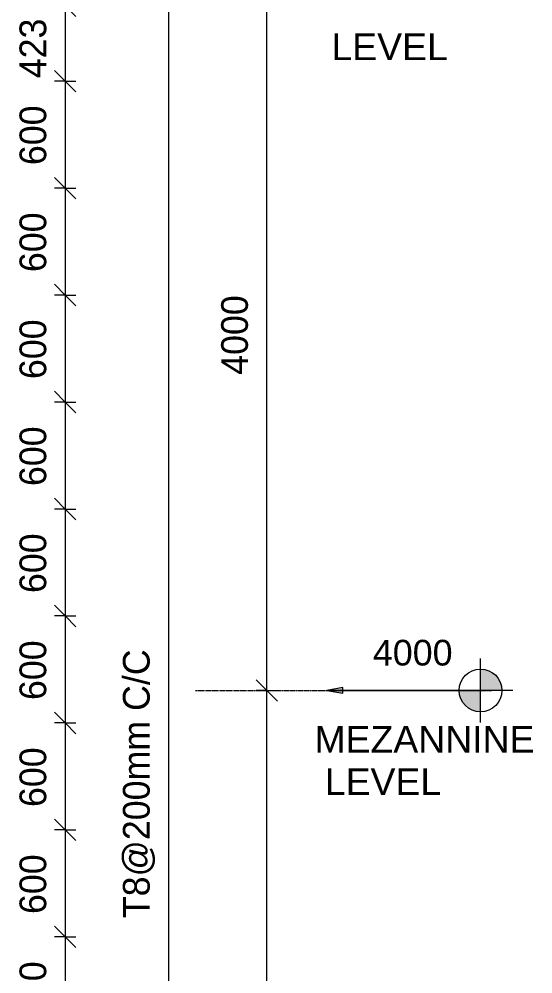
# Model space of a CAD drawing. Header units: millimetres. Extents: x -12535 to 7900, y -3006 to 13189.
# Drawn here: x -1888 to 993, y 2070 to 7425 of the extents above; entities that cross this region are included whole.
import ezdxf

# ---------------------------------------------------------------- set-up
doc = ezdxf.new("R2010")
doc.units = ezdxf.units.MM
doc.linetypes.add('Hidden', pattern=[7.14, 4.76, -2.38])
for name, color, linetype, lineweight in [('A-ANNO-DIMS', 211, 'Continuous', 9), ('A-ANNO-DIMS-60', 211, 'Continuous', 9), ('A-DETL-HDLN', 90, 'Hidden', 18), ('G-ANNO-DIMS', 111, 'Continuous', 9), ('G-ANNO-TEXT', 231, 'Continuous', 9)]:
    doc.layers.add(name, color=color, linetype=linetype, lineweight=lineweight)
doc.styles.add('Arial_1', font='arial.ttf', dxfattribs={"height": 150})
doc.styles.add('Arial_2', font='arial.ttf', dxfattribs={"height": 144})
doc.styles.add('Nirmala UI Semilight', font='NirmalaS.ttf', dxfattribs={"height": 150})
doc.dimstyles.new('Arrow_Filled_-_2_5_NI_UI', dxfattribs={"dimscale": 304.8, "dimtxt": 157.104592, "dimasz": 0.393701, "dimexe": 0.19685, "dimexo": 0.0625, "dimgap": 0.19685, "dimtad": 1, "dimdec": 4, "dimzin": 0, "dimdsep": 46, "dimtxsty": 'Nirmala UI Semilight', "dimblk1": 'OBLIQUE', "dimblk2": 'OBLIQUE', "dimsah": 1, "dimcen": 0.09, "dimazin": 0, "dimtfac": 1, "dimtdec": 4, "dimtix": 1, "dimtmove": 0, "dimatfit": 3, "dimfxl": 0.19685, "dimfxlon": 1, "dimtvp": 1, "dimtolj": 1, "dimtzin": 0, "dimarcsym": 2})
doc.dimstyles.new('Arrow_Filled_-_2_5_NI_UI_1', dxfattribs={"dimscale": 304.8, "dimtxt": 157.104592, "dimasz": 0.393701, "dimexe": 0.19685, "dimexo": 0.0625, "dimgap": 0.19685, "dimtad": 1, "dimdec": 4, "dimzin": 0, "dimdsep": 46, "dimtxsty": 'Nirmala UI Semilight', "dimblk1": 'OBLIQUE', "dimblk2": 'OBLIQUE', "dimsah": 1, "dimcen": 0.09, "dimazin": 0, "dimtfac": 1, "dimtdec": 4, "dimtix": 1, "dimtmove": 2, "dimatfit": 3, "dimfxl": 0.19685, "dimfxlon": 1, "dimtvp": 1, "dimtolj": 1, "dimtzin": 0, "dimarcsym": 2})

# ---------------------------------------------------------------- blocks, each defined once
blk = doc.blocks.new('DIMBLOCK34-Elevation Front')
at = {"layer": 'A-ANNO-DIMS-60'}
for p, q in [((-1630, 7500), (-1690, 7560)), ((-1630, 7500), (-1690, 7500)), ((-1630, 7500), (-1630, 7077.5)), ((-1630, 7500), (-1570, 7440)), ((-1630, 7500), (-1570, 7500)), ((-1630, 7077.5), (-1690, 7137.5)), ((-1630, 7077.5), (-1690, 7077.5)), ((-1630, 7077.5), (-1570, 7017.5)), ((-1630, 7077.5), (-1570, 7077.5))]:
    blk.add_line(p, q, dxfattribs=at)
at = {"layer": 'A-ANNO-DIMS-60', "color": 0, "insert": (-1885.7, 7093.1), "char_height": 150, "width": 414.756, "attachment_point": 1, "rotation": 90, "line_spacing_factor": 1.142579, "style": 'Nirmala UI Semilight'}
blk.add_mtext('423', dxfattribs=at)
blk = doc.blocks.new('_Oblique')
at = {"color": 0, "linetype": 'ByBlock', "lineweight": -2}
blk.add_line((-0.5, -0.5), (0.5, 0.5), dxfattribs=at)
blk = doc.blocks.new('DIMBLOCK35-Elevation Front')
at = {"layer": 'A-ANNO-DIMS-60'}
for p, q in [((-1630, 7077.5), (-1690, 7137.5)), ((-1630, 7077.5), (-1690, 7077.5)), ((-1630, 7077.5), (-1630, 6477.5)), ((-1630, 7077.5), (-1570, 7017.5)), ((-1630, 7077.5), (-1570, 7077.5)), ((-1630, 6477.5), (-1690, 6537.5)), ((-1630, 6477.5), (-1690, 6477.5)), ((-1630, 6477.5), (-1570, 6417.5)), ((-1630, 6477.5), (-1570, 6477.5))]:
    blk.add_line(p, q, dxfattribs=at)
at = {"layer": 'A-ANNO-DIMS-60', "color": 0, "insert": (-1885.7, 6606.1), "char_height": 150, "width": 411.328, "attachment_point": 1, "rotation": 90, "line_spacing_factor": 1.142579, "style": 'Nirmala UI Semilight'}
blk.add_mtext('600', dxfattribs=at)
blk = doc.blocks.new('DIMBLOCK36-Elevation Front')
at = {"layer": 'A-ANNO-DIMS-60'}
for p, q in [((-1630, 6477.5), (-1690, 6537.5)), ((-1630, 6477.5), (-1690, 6477.5)), ((-1630, 6477.5), (-1630, 5877.5)), ((-1630, 6477.5), (-1570, 6417.5)), ((-1630, 6477.5), (-1570, 6477.5)), ((-1630, 5877.5), (-1690, 5937.5)), ((-1630, 5877.5), (-1690, 5877.5)), ((-1630, 5877.5), (-1570, 5817.5)), ((-1630, 5877.5), (-1570, 5877.5))]:
    blk.add_line(p, q, dxfattribs=at)
at = {"layer": 'A-ANNO-DIMS-60', "color": 0, "insert": (-1885.7, 6006.1), "char_height": 150, "width": 411.328, "attachment_point": 1, "rotation": 90, "line_spacing_factor": 1.142579, "style": 'Nirmala UI Semilight'}
blk.add_mtext('600', dxfattribs=at)
blk = doc.blocks.new('DIMBLOCK37-Elevation Front')
at = {"layer": 'A-ANNO-DIMS-60'}
for p, q in [((-1630, 5877.5), (-1690, 5937.5)), ((-1630, 5877.5), (-1690, 5877.5)), ((-1630, 5877.5), (-1630, 5277.5)), ((-1630, 5877.5), (-1570, 5817.5)), ((-1630, 5877.5), (-1570, 5877.5)), ((-1630, 5277.5), (-1690, 5337.5)), ((-1630, 5277.5), (-1690, 5277.5)), ((-1630, 5277.5), (-1570, 5217.5)), ((-1630, 5277.5), (-1570, 5277.5))]:
    blk.add_line(p, q, dxfattribs=at)
at = {"layer": 'A-ANNO-DIMS-60', "color": 0, "insert": (-1885.7, 5406.1), "char_height": 150, "width": 411.328, "attachment_point": 1, "rotation": 90, "line_spacing_factor": 1.142579, "style": 'Nirmala UI Semilight'}
blk.add_mtext('600', dxfattribs=at)
blk = doc.blocks.new('DIMBLOCK38-Elevation Front')
at = {"layer": 'A-ANNO-DIMS-60'}
for p, q in [((-1630, 5277.5), (-1690, 5337.5)), ((-1630, 5277.5), (-1690, 5277.5)), ((-1630, 5277.5), (-1630, 4677.5)), ((-1630, 5277.5), (-1570, 5217.5)), ((-1630, 5277.5), (-1570, 5277.5)), ((-1630, 4677.5), (-1690, 4737.5)), ((-1630, 4677.5), (-1690, 4677.5)), ((-1630, 4677.5), (-1570, 4617.5)), ((-1630, 4677.5), (-1570, 4677.5))]:
    blk.add_line(p, q, dxfattribs=at)
at = {"layer": 'A-ANNO-DIMS-60', "color": 0, "insert": (-1885.7, 4806.1), "char_height": 150, "width": 411.328, "attachment_point": 1, "rotation": 90, "line_spacing_factor": 1.142579, "style": 'Nirmala UI Semilight'}
blk.add_mtext('600', dxfattribs=at)
blk = doc.blocks.new('DIMBLOCK39-Elevation Front')
at = {"layer": 'A-ANNO-DIMS-60'}
for p, q in [((-1630, 4677.5), (-1690, 4737.5)), ((-1630, 4677.5), (-1690, 4677.5)), ((-1630, 4677.5), (-1630, 4077.5)), ((-1630, 4677.5), (-1570, 4617.5)), ((-1630, 4677.5), (-1570, 4677.5)), ((-1630, 4077.5), (-1690, 4137.5)), ((-1630, 4077.5), (-1690, 4077.5)), ((-1630, 4077.5), (-1570, 4017.5)), ((-1630, 4077.5), (-1570, 4077.5))]:
    blk.add_line(p, q, dxfattribs=at)
at = {"layer": 'A-ANNO-DIMS-60', "color": 0, "insert": (-1885.7, 4206.1), "char_height": 150, "width": 411.328, "attachment_point": 1, "rotation": 90, "line_spacing_factor": 1.142579, "style": 'Nirmala UI Semilight'}
blk.add_mtext('600', dxfattribs=at)
blk = doc.blocks.new('DIMBLOCK40-Elevation Front')
at = {"layer": 'A-ANNO-DIMS-60'}
for p, q in [((-1630, 4077.5), (-1690, 4137.5)), ((-1630, 4077.5), (-1690, 4077.5)), ((-1630, 4077.5), (-1630, 3477.5)), ((-1630, 4077.5), (-1570, 4017.5)), ((-1630, 4077.5), (-1570, 4077.5)), ((-1630, 3477.5), (-1690, 3537.5)), ((-1630, 3477.5), (-1690, 3477.5)), ((-1630, 3477.5), (-1570, 3417.5)), ((-1630, 3477.5), (-1570, 3477.5))]:
    blk.add_line(p, q, dxfattribs=at)
at = {"layer": 'A-ANNO-DIMS-60', "color": 0, "insert": (-1885.7, 3606.1), "char_height": 150, "width": 411.328, "attachment_point": 1, "rotation": 90, "line_spacing_factor": 1.142579, "style": 'Nirmala UI Semilight'}
blk.add_mtext('600', dxfattribs=at)
blk = doc.blocks.new('DIMBLOCK41-Elevation Front')
at = {"layer": 'A-ANNO-DIMS-60'}
for p, q in [((-1630, 3477.5), (-1690, 3537.5)), ((-1630, 3477.5), (-1690, 3477.5)), ((-1630, 3477.5), (-1630, 2877.5)), ((-1630, 3477.5), (-1570, 3417.5)), ((-1630, 3477.5), (-1570, 3477.5)), ((-1630, 2877.5), (-1690, 2937.5)), ((-1630, 2877.5), (-1690, 2877.5)), ((-1630, 2877.5), (-1570, 2817.5)), ((-1630, 2877.5), (-1570, 2877.5))]:
    blk.add_line(p, q, dxfattribs=at)
at = {"layer": 'A-ANNO-DIMS-60', "color": 0, "insert": (-1885.7, 3006.1), "char_height": 150, "width": 411.328, "attachment_point": 1, "rotation": 90, "line_spacing_factor": 1.142579, "style": 'Nirmala UI Semilight'}
blk.add_mtext('600', dxfattribs=at)
blk = doc.blocks.new('DIMBLOCK42-Elevation Front')
at = {"layer": 'A-ANNO-DIMS-60'}
for p, q in [((-1630, 2877.5), (-1690, 2937.5)), ((-1630, 2877.5), (-1690, 2877.5)), ((-1630, 2877.5), (-1630, 2277.5)), ((-1630, 2877.5), (-1570, 2817.5)), ((-1630, 2877.5), (-1570, 2877.5)), ((-1630, 2277.5), (-1690, 2337.5)), ((-1630, 2277.5), (-1690, 2277.5)), ((-1630, 2277.5), (-1570, 2217.5)), ((-1630, 2277.5), (-1570, 2277.5))]:
    blk.add_line(p, q, dxfattribs=at)
at = {"layer": 'A-ANNO-DIMS-60', "color": 0, "insert": (-1885.7, 2406.1), "char_height": 150, "width": 411.328, "attachment_point": 1, "rotation": 90, "line_spacing_factor": 1.142579, "style": 'Nirmala UI Semilight'}
blk.add_mtext('600', dxfattribs=at)
blk = doc.blocks.new('DIMBLOCK43-Elevation Front')
at = {"layer": 'A-ANNO-DIMS-60'}
for p, q in [((-1630, 2277.5), (-1690, 2337.5)), ((-1630, 2277.5), (-1690, 2277.5)), ((-1630, 2277.5), (-1630, 1677.5)), ((-1630, 2277.5), (-1570, 2217.5)), ((-1630, 2277.5), (-1570, 2277.5)), ((-1630, 1677.5), (-1690, 1737.5)), ((-1630, 1677.5), (-1690, 1677.5)), ((-1630, 1677.5), (-1570, 1617.5)), ((-1630, 1677.5), (-1570, 1677.5))]:
    blk.add_line(p, q, dxfattribs=at)
at = {"layer": 'A-ANNO-DIMS-60', "color": 0, "insert": (-1885.7, 1806.1), "char_height": 150, "width": 411.328, "attachment_point": 1, "rotation": 90, "line_spacing_factor": 1.142579, "style": 'Nirmala UI Semilight'}
blk.add_mtext('600', dxfattribs=at)
blk = doc.blocks.new('DIMBLOCK51-Elevation Front')
at = {"layer": 'A-ANNO-DIMS-60'}
for p, q in [((-1050, 7580), (-1110, 7640)), ((-1050, 7580), (-1110, 7580)), ((-1050, 7580), (-1050, -1275)), ((-1050, 7580), (-990, 7520)), ((-1050, 7580), (-990, 7580)), ((-1050, -1275), (-1110, -1215)), ((-1050, -1275), (-1110, -1275)), ((-1050, -1275), (-990, -1335)), ((-1050, -1275), (-990, -1275))]:
    blk.add_line(p, q, dxfattribs=at)
at = {"layer": 'A-ANNO-DIMS-60', "color": 0, "insert": (-1305.7, 2382.7), "char_height": 150, "width": 1847.55, "attachment_point": 1, "rotation": 90, "line_spacing_factor": 1.142579, "style": 'Nirmala UI Semilight'}
blk.add_mtext('T8@200mm C/C', dxfattribs=at)
blk = doc.blocks.new('Spot Elevations - M_Spot Elevation - Target Filled-10609-Elevation Front')
at = {"layer": 'G-ANNO-DIMS'}
h = blk.add_hatch(color=256, dxfattribs=at)
edge = h.paths.add_edge_path()
edge.add_line((647.1, 7660), (767.1, 7660))
edge.add_arc((647.1, 7660), 120, 0, 90)
edge.add_line((647.1, 7780), (647.1, 7660))
h = blk.add_hatch(color=256, dxfattribs=at)
edge = h.paths.add_edge_path()
edge.add_line((647.1, 7660), (527.1, 7660))
edge.add_arc((647.1, 7660), 120, 180, 270)
edge.add_line((647.1, 7540), (647.1, 7660))
for p, q in [((647.1, 7480), (647.1, 7840)), ((827.1, 7660), (-192.9, 7660))]:
    blk.add_line(p, q, dxfattribs=at)
blk.add_circle((647.1, 7660), 120, dxfattribs=at)
blk = doc.blocks.new('DIMBLOCK82-Elevation Front')
at = {"layer": 'A-ANNO-DIMS-60'}
for p, q in [((-499.1, 3660), (-559.1, 3720)), ((-499.1, 3660), (-559.1, 3660)), ((-499.1, -1395), (-499.1, 3660)), ((-499.1, 3660), (-439.1, 3600)), ((-499.1, 3660), (-439.1, 3660)), ((-499.1, -1395), (-559.1, -1335)), ((-499.1, -1395), (-559.1, -1395)), ((-499.1, -1395), (-439.1, -1455)), ((-499.1, -1395), (-439.1, -1395))]:
    blk.add_line(p, q, dxfattribs=at)
at = {"layer": 'A-ANNO-DIMS-60', "color": 0, "insert": (-754.8, 904), "char_height": 150, "width": 548.438, "attachment_point": 1, "rotation": 90, "line_spacing_factor": 1.142579, "style": 'Nirmala UI Semilight'}
blk.add_mtext('5055', dxfattribs=at)
blk = doc.blocks.new('DIMBLOCK83-Elevation Front')
at = {"layer": 'A-ANNO-DIMS-60'}
for p, q in [((-499.1, 7660), (-559.1, 7720)), ((-499.1, 7660), (-559.1, 7660)), ((-499.1, 3660), (-499.1, 7660)), ((-499.1, 7660), (-439.1, 7600)), ((-499.1, 7660), (-439.1, 7660)), ((-499.1, 3660), (-559.1, 3720)), ((-499.1, 3660), (-559.1, 3660)), ((-499.1, 3660), (-439.1, 3600)), ((-499.1, 3660), (-439.1, 3660))]:
    blk.add_line(p, q, dxfattribs=at)
at = {"layer": 'A-ANNO-DIMS-60', "color": 0, "insert": (-754.8, 5430.1), "char_height": 150, "width": 551.866, "attachment_point": 1, "rotation": 90, "line_spacing_factor": 1.142579, "style": 'Nirmala UI Semilight'}
blk.add_mtext('4000', dxfattribs=at)

msp = doc.modelspace()

# ---------------------------------------------------------------- hatches: boundary and pattern name
at = {"layer": 'G-ANNO-DIMS'}
msp.add_hatch(color=256, dxfattribs=at).paths.add_polyline_path([(-161.69922, 3660), (-71.69922, 3644.13057), (-71.69922, 3675.86943)])

# ---------------------------------------------------------------- linework, layer by layer
at = {"layer": 'A-DETL-HDLN'}
msp.add_line((-898.80383, 3660), (761.19617, 3660), dxfattribs=at)
at = {"layer": 'G-ANNO-DIMS'}
for p, q in [((-71.69922, 3675.86943), (-161.69922, 3660)), ((-161.69922, 3660), (-71.69922, 3644.13057)), ((-161.69922, 3660), (206.5326, 3660)), ((-71.69922, 3644.13057), (-71.69922, 3675.86943)), ((206.5326, 3660), (699.8243, 3660))]:
    msp.add_line(p, q, dxfattribs=at)

# ---------------------------------------------------------------- block references
msp.add_blockref('Spot Elevations - M_Spot Elevation - Target Filled-10609-Elevation Front', (52.76252, -4000), dxfattribs=at)

# ---------------------------------------------------------------- texts
at = {"layer": 'G-ANNO-TEXT', "color": 7, "char_height": 150, "attachment_point": 1, "style": 'Arial_1'}
for s, insert, width in [('LEVEL', (-136.27013, 7344.82214), 784.050375), ('MEZANNINE', (-231.67612, 3461.10001), 1486.328625), (' LEVEL', (-231.67612, 3222.97501), 856.20225)]:
    msp.add_mtext(s, dxfattribs=dict(at, insert=insert, width=width))

# ---------------------------------------------------------------- dimensions: what is measured, and where the dimension line sits
at = {"layer": 'A-ANNO-DIMS'}
for base, p1, p2, override, picture, middle in [((-499.07609, 7660), (-559.07609, 3660), (-559.07609, 7660), {"dimpost": '<>', "dimfxl": 4000}, 'DIMBLOCK83-Elevation Front', (-636.58655, 5660)), ((-1629.97292, 6477.5), (-1689.97292, 7077.5), (-1689.97292, 6477.5), {"dimpost": '<>', "dimfxl": 600}, 'DIMBLOCK35-Elevation Front', (-1767.53568, 6777.5)), ((-1629.97292, 5877.5), (-1689.97292, 6477.5), (-1689.97292, 5877.5), {"dimpost": '<>', "dimfxl": 600}, 'DIMBLOCK36-Elevation Front', (-1767.53568, 6177.5)), ((-1629.97292, 5277.5), (-1689.97292, 5877.5), (-1689.97292, 5277.5), {"dimpost": '<>', "dimfxl": 600}, 'DIMBLOCK37-Elevation Front', (-1767.53568, 5577.5)), ((-1629.97292, 4677.5), (-1689.97292, 5277.5), (-1689.97292, 4677.5), {"dimpost": '<>', "dimfxl": 600}, 'DIMBLOCK38-Elevation Front', (-1767.53568, 4977.5)), ((-1629.97292, 4077.5), (-1689.97292, 4677.5), (-1689.97292, 4077.5), {"dimpost": '<>', "dimfxl": 600}, 'DIMBLOCK39-Elevation Front', (-1767.53568, 4377.5)), ((-1629.97292, 3477.5), (-1689.97292, 4077.5), (-1689.97292, 3477.5), {"dimpost": '<>', "dimfxl": 600}, 'DIMBLOCK40-Elevation Front', (-1767.53568, 3777.5)), ((-499.07609, 3660), (-559.07609, -1395), (-559.07609, 3660), {"dimpost": '<>', "dimfxl": 5055}, 'DIMBLOCK82-Elevation Front', (-636.58655, 1132.5)), ((-1629.97292, 2877.5), (-1689.97292, 3477.5), (-1689.97292, 2877.5), {"dimpost": '<>', "dimfxl": 600}, 'DIMBLOCK41-Elevation Front', (-1767.53568, 3177.5)), ((-1629.97292, 2277.5), (-1689.97292, 2877.5), (-1689.97292, 2277.5), {"dimpost": '<>', "dimfxl": 600}, 'DIMBLOCK42-Elevation Front', (-1767.53568, 2577.5)), ((-1629.97292, 1677.5), (-1689.97292, 2277.5), (-1689.97292, 1677.5), {"dimpost": '<>', "dimfxl": 600}, 'DIMBLOCK43-Elevation Front', (-1767.53568, 1977.5))]:
    dim = msp.add_linear_dim(base=base, p1=p1, p2=p2, angle=90, dimstyle='Arrow_Filled_-_2_5_NI_UI', override=override, dxfattribs=at)
    dim.commit()
    dim.dimension.update_dxf_attribs({"geometry": picture, "text_midpoint": middle})
dim = msp.add_linear_dim(base=(-1049.97292, -1275), p1=(-1109.97292, 7580), p2=(-1109.97292, -1275), angle=90, text='T8@200mm C/C', dimstyle='Arrow_Filled_-_2_5_NI_UI', override={"dimpost": '<>', "dimfxl": 8855}, dxfattribs=at)
dim.commit()
dim.dimension.update_dxf_attribs({"geometry": 'DIMBLOCK51-Elevation Front', "text_midpoint": (-1198.67584, 3152.5)})
dim = msp.add_linear_dim(base=(-1629.97292, 7077.5), p1=(-1689.97292, 7500), p2=(-1689.97292, 7077.5), angle=90, dimstyle='Arrow_Filled_-_2_5_NI_UI_1', override={"dimpost": '<>', "dimfxl": 422.5}, dxfattribs=at)
dim.commit()
dim.dimension.update_dxf_attribs({"geometry": 'DIMBLOCK34-Elevation Front', "text_midpoint": (-1785.67607, 7300.52647), "dimtype": 160, "text_rotation": 90})

# ---------------------------------------------------------------- next in the draw order: texts
at = {"layer": 'G-ANNO-DIMS', "insert": (95.51324, 3943.72587), "char_height": 144, "width": 535.9465296, "attachment_point": 1, "line_spacing_factor": 0.941778, "style": 'Arial_2', "bg_fill": 3, "box_fill_scale": 0, "bg_fill_color": 256, "bg_fill_true_color": 3254780160, "bg_fill_transparency": 256}
msp.add_mtext('4000', dxfattribs=at)

doc.saveas('drawing.dxf')
